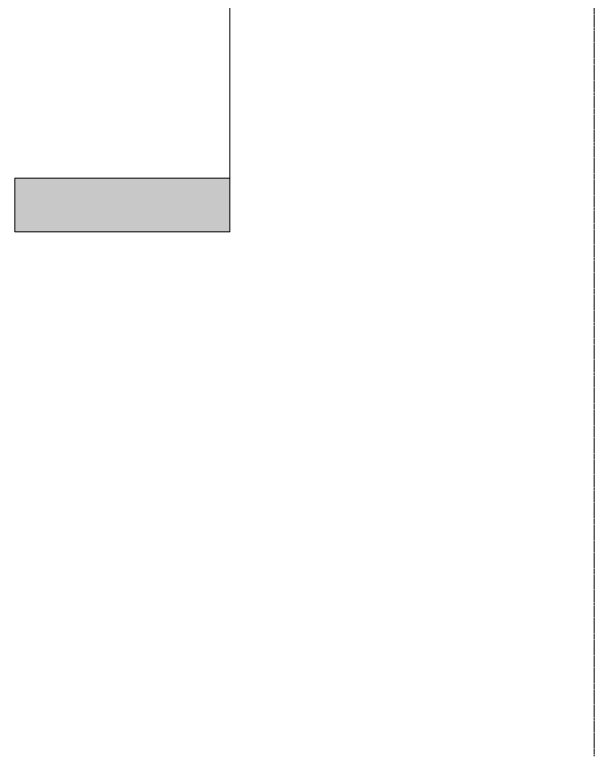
# Model space of a CAD drawing. Header units: inches. Extents: x -55396 to -733, y -290 to 853.
# Drawn here: x -14067.4 to -13873.5, y -273.2 to -25 of the extents above; entities that cross this region are included whole.
import ezdxf

# ---------------------------------------------------------------- set-up
doc = ezdxf.new("R2010")
doc.units = ezdxf.units.IN
doc.header["$MEASUREMENT"] = 0
doc.linetypes.add('Grid Line 1_2_', pattern=[0.875, 0.5, -0.125, 0.125, -0.125])
doc.layers.add('G-ANNO-SYMB', color=111, linetype='Continuous', lineweight=9)
doc.layers.add('S-GRID', color=1, linetype='Continuous', lineweight=9)

# ---------------------------------------------------------------- blocks, each defined once
blk = doc.blocks.new('Section - 3_32_ x 3_8_-18514-Section 6')
at = {"layer": 'G-ANNO-SYMB'}
blk.add_hatch(color=256, dxfattribs=at).paths.add_polyline_path([(-24220.84, -26.7), (-24148.84, -26.7), (-24148.84, -44.7), (-24220.84, -44.7)], flags=0)
for p, q in [((-24220.84, -26.7), (-24220.84, -44.7)), ((-24148.84, -26.7), (-24220.84, -26.7)), ((-24148.84, -44.7), (-24148.84, -26.7)), ((-24220.84, -44.7), (-24148.84, -44.7))]:
    blk.add_line(p, q, dxfattribs=at)

msp = doc.modelspace()

# ---------------------------------------------------------------- linework, layer by layer
at = {"layer": 'G-ANNO-SYMB'}
msp.add_line((-13995.42, 737.16), (-13995.42, -79.66), dxfattribs=at)
at = {"layer": 'S-GRID', "linetype": 'Grid Line 1_2_'}
msp.add_line((-13873.5, -273.16), (-13873.5, 489.49), dxfattribs=at)
msp.add_line((-13873.5, -273.16), (-13873.5, 489.49), dxfattribs=at)

# ---------------------------------------------------------------- block references
at = {"layer": 'G-ANNO-SYMB'}
msp.add_blockref('Section - 3_32_ x 3_8_-18514-Section 6', (10153.41, -52.96), dxfattribs=at)

doc.saveas('drawing.dxf')
